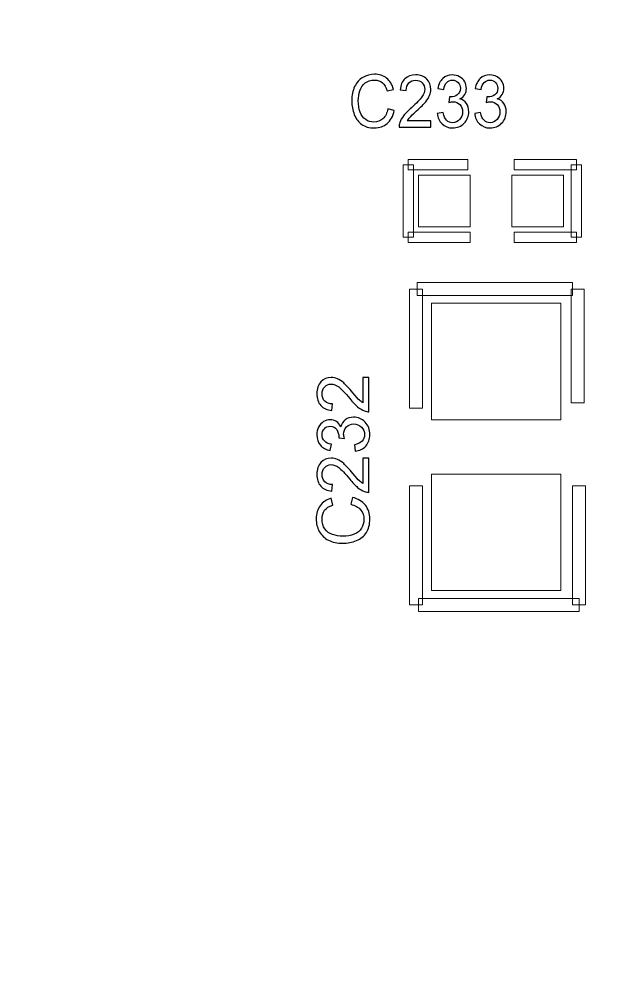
# Model space of a CAD drawing. Header units: millimetres. Extents: x -86 to 67, y -55 to 52.
# Drawn here: x -51.75 to -46.05, y 2.49 to 11.98 of the extents above; entities that cross this region are included whole.
import ezdxf

# ---------------------------------------------------------------- set-up
doc = ezdxf.new("R2010")
doc.units = ezdxf.units.MM
doc.header["$MEASUREMENT"] = 0
for name, color, linetype in [('BG_OUTLINE', 7, 'Continuous'), ('PG_SILKSCREEN_TOP', 7, 'Continuous'), ('PIN_TOP', 7, 'Continuous'), ('RD_SILKSCREEN_TOP', 7, 'Continuous')]:
    doc.layers.add(name, color=color, linetype=linetype)

msp = doc.modelspace()

# ---------------------------------------------------------------- linework, layer by layer
at = {"layer": 'BG_OUTLINE', "color": 3, "lineweight": 9}
msp.add_open_spline([(-60.0926, 34.7331), (-60.0926, 34.7331), (63.7724, 34.7331), (63.7724, 34.7331), (63.7724, 34.7331), (64.585, 34.7336), (65.3646, 34.4113), (65.9396, 33.837), (65.9396, 33.837), (66.5146, 33.2627), (66.8379, 32.4797), (66.8384, 31.667), (66.8384, 31.667), (66.8384, 31.667), (66.8412, -52.28), (66.8412, -52.28), (66.8412, -52.28), (66.8412, -52.28), (66.8384, -52.1933), (66.8384, -52.1933), (66.8384, -52.1933), (66.8389, -53.006), (66.5166, -53.7856), (65.9424, -54.3606), (65.9424, -54.3606), (65.3681, -54.9356), (64.585, -55.2589), (63.7724, -55.2594), (63.7724, -55.2594), (63.7724, -55.2594), (-60.1869, -55.2594), (-60.1869, -55.2594), (-60.1869, -55.2594), (-60.1869, -55.2594), (-60.0853, -55.2518), (-60.0853, -55.2518), (-60.0853, -55.2518), (-60.8979, -55.2523), (-61.6775, -54.9299), (-62.2525, -54.3557), (-62.2525, -54.3557), (-62.8275, -53.7814), (-63.1508, -52.9984), (-63.1513, -52.1857), (-63.1513, -52.1857), (-63.1513, -52.1857), (-63.1587, 31.667), (-63.1587, 31.667), (-63.1587, 31.667), (-63.1592, 32.4797), (-62.8369, 33.2593), (-62.2626, 33.8343), (-62.2626, 33.8343), (-61.6883, 34.4093), (-60.9053, 34.7326), (-60.0926, 34.7331)], degree=3, knots=[0, 0, 0, 0, 0.071429, 0.071429, 0.071429, 0.071429, 0.142857, 0.142857, 0.142857, 0.142857, 0.214286, 0.214286, 0.214286, 0.214286, 0.285714, 0.285714, 0.285714, 0.285714, 0.357143, 0.357143, 0.357143, 0.357143, 0.428571, 0.428571, 0.428571, 0.428571, 0.5, 0.5, 0.5, 0.5, 0.571429, 0.571429, 0.571429, 0.571429, 0.642857, 0.642857, 0.642857, 0.642857, 0.714286, 0.714286, 0.714286, 0.714286, 0.785714, 0.785714, 0.785714, 0.785714, 0.857143, 0.857143, 0.857143, 0.857143, 0.928571, 0.928571, 0.928571, 0.928571, 1, 1, 1, 1], dxfattribs=at)
at = {"layer": 'PG_SILKSCREEN_TOP', "color": 6, "lineweight": 9}
for points in [[(-47.8831, 9.8434), (-47.8831, 9.8434), (-47.9847, 9.8434), (-47.9847, 9.8434), (-47.9847, 9.8434), (-47.9847, 9.8434), (-47.9847, 10.5546), (-47.9847, 10.5546), (-47.9847, 10.5546), (-47.9847, 10.5546), (-47.8831, 10.5546), (-47.8831, 10.5546), (-47.8831, 10.5546), (-47.8831, 10.5546), (-47.8831, 9.8434), (-47.8831, 9.8434)], [(-47.9339, 10.5038), (-47.9339, 10.5038), (-47.9339, 10.6054), (-47.9339, 10.6054), (-47.9339, 10.6054), (-47.9339, 10.6054), (-47.3497, 10.6054), (-47.3497, 10.6054), (-47.3497, 10.6054), (-47.3497, 10.6054), (-47.3497, 10.5038), (-47.3497, 10.5038), (-47.3497, 10.5038), (-47.3497, 10.5038), (-47.9339, 10.5038), (-47.9339, 10.5038)], [(-46.2829, 10.6054), (-46.2829, 10.6054), (-46.2829, 10.5038), (-46.2829, 10.5038), (-46.2829, 10.5038), (-46.2829, 10.5038), (-46.8925, 10.5038), (-46.8925, 10.5038), (-46.8925, 10.5038), (-46.8925, 10.5038), (-46.8925, 10.6054), (-46.8925, 10.6054), (-46.8925, 10.6054), (-46.8925, 10.6054), (-46.2829, 10.6054), (-46.2829, 10.6054)], [(-46.2321, 9.8434), (-46.2321, 9.8434), (-46.3337, 9.8434), (-46.3337, 9.8434), (-46.3337, 9.8434), (-46.3337, 9.8434), (-46.3337, 10.5546), (-46.3337, 10.5546), (-46.3337, 10.5546), (-46.3337, 10.5546), (-46.2321, 10.5546), (-46.2321, 10.5546), (-46.2321, 10.5546), (-46.2321, 10.5546), (-46.2321, 9.8434), (-46.2321, 9.8434)], [(-47.3243, 9.8942), (-47.3243, 9.8942), (-47.3243, 9.7926), (-47.3243, 9.7926), (-47.3243, 9.7926), (-47.3243, 9.7926), (-47.9339, 9.7926), (-47.9339, 9.7926), (-47.9339, 9.7926), (-47.9339, 9.7926), (-47.9339, 9.8942), (-47.9339, 9.8942), (-47.9339, 9.8942), (-47.9339, 9.8942), (-47.3243, 9.8942), (-47.3243, 9.8942)], [(-46.2829, 9.8942), (-46.2829, 9.8942), (-46.2829, 9.7926), (-46.2829, 9.7926), (-46.2829, 9.7926), (-46.2829, 9.7926), (-46.8925, 9.7926), (-46.8925, 9.7926), (-46.8925, 9.7926), (-46.8925, 9.7926), (-46.8925, 9.8942), (-46.8925, 9.8942), (-46.8925, 9.8942), (-46.8925, 9.8942), (-46.2829, 9.8942), (-46.2829, 9.8942)], [(-46.321, 9.3989), (-46.321, 9.3989), (-46.321, 9.2719), (-46.321, 9.2719), (-46.321, 9.2719), (-46.321, 9.2719), (-47.845, 9.2719), (-47.845, 9.2719), (-47.845, 9.2719), (-47.845, 9.2719), (-47.845, 9.3989), (-47.845, 9.3989), (-47.845, 9.3989), (-47.845, 9.3989), (-46.321, 9.3989), (-46.321, 9.3989)], [(-47.9212, 9.3354), (-47.9212, 9.3354), (-47.7942, 9.3354), (-47.7942, 9.3354), (-47.7942, 9.3354), (-47.7942, 9.3354), (-47.7942, 8.167), (-47.7942, 8.167), (-47.7942, 8.167), (-47.7942, 8.167), (-47.9212, 8.167), (-47.9212, 8.167), (-47.9212, 8.167), (-47.9212, 8.167), (-47.9212, 9.3354), (-47.9212, 9.3354)], [(-46.2067, 8.2178), (-46.2067, 8.2178), (-46.3337, 8.2178), (-46.3337, 8.2178), (-46.3337, 8.2178), (-46.3337, 8.2178), (-46.3337, 9.3354), (-46.3337, 9.3354), (-46.3337, 9.3354), (-46.3337, 9.3354), (-46.2067, 9.3354), (-46.2067, 9.3354), (-46.2067, 9.3354), (-46.2067, 9.3354), (-46.2067, 8.2178), (-46.2067, 8.2178)], [(-47.7942, 6.2366), (-47.7942, 6.2366), (-47.9212, 6.2366), (-47.9212, 6.2366), (-47.9212, 6.2366), (-47.9212, 6.2366), (-47.9212, 7.405), (-47.9212, 7.405), (-47.9212, 7.405), (-47.9212, 7.405), (-47.7942, 7.405), (-47.7942, 7.405), (-47.7942, 7.405), (-47.7942, 7.405), (-47.7942, 6.2366), (-47.7942, 6.2366)], [(-46.321, 7.405), (-46.321, 7.405), (-46.194, 7.405), (-46.194, 7.405), (-46.194, 7.405), (-46.194, 7.405), (-46.194, 6.2366), (-46.194, 6.2366), (-46.194, 6.2366), (-46.194, 6.2366), (-46.321, 6.2366), (-46.321, 6.2366), (-46.321, 6.2366), (-46.321, 6.2366), (-46.321, 7.405), (-46.321, 7.405)], [(-46.2575, 6.3001), (-46.2575, 6.3001), (-46.2575, 6.1731), (-46.2575, 6.1731), (-46.2575, 6.1731), (-46.2575, 6.1731), (-47.8323, 6.1731), (-47.8323, 6.1731), (-47.8323, 6.1731), (-47.8323, 6.1731), (-47.8323, 6.3001), (-47.8323, 6.3001), (-47.8323, 6.3001), (-47.8323, 6.3001), (-46.2575, 6.3001), (-46.2575, 6.3001)]]:
    msp.add_open_spline(points, degree=3, knots=[0, 0, 0, 0, 0.25, 0.25, 0.25, 0.25, 0.5, 0.5, 0.5, 0.5, 0.75, 0.75, 0.75, 0.75, 1, 1, 1, 1], dxfattribs=at)
at = {"layer": 'PIN_TOP', "lineweight": 9}
for points in [[(-47.3243, 10.453), (-47.3243, 10.453), (-47.3243, 9.945), (-47.3243, 9.945), (-47.3243, 9.945), (-47.3243, 9.945), (-47.8323, 9.945), (-47.8323, 9.945), (-47.8323, 9.945), (-47.8323, 9.945), (-47.8323, 10.453), (-47.8323, 10.453), (-47.8323, 10.453), (-47.8323, 10.453), (-47.3243, 10.453), (-47.3243, 10.453)], [(-46.4099, 10.453), (-46.4099, 10.453), (-46.4099, 9.945), (-46.4099, 9.945), (-46.4099, 9.945), (-46.4099, 9.945), (-46.9179, 9.945), (-46.9179, 9.945), (-46.9179, 9.945), (-46.9179, 9.945), (-46.9179, 10.453), (-46.9179, 10.453), (-46.9179, 10.453), (-46.9179, 10.453), (-46.4099, 10.453), (-46.4099, 10.453)], [(-47.7053, 9.1957), (-47.7053, 9.1957), (-46.4353, 9.1957), (-46.4353, 9.1957), (-46.4353, 9.1957), (-46.4353, 9.1957), (-46.4353, 8.0527), (-46.4353, 8.0527), (-46.4353, 8.0527), (-46.4353, 8.0527), (-47.7053, 8.0527), (-47.7053, 8.0527), (-47.7053, 8.0527), (-47.7053, 8.0527), (-47.7053, 9.1957), (-47.7053, 9.1957)], [(-47.7053, 7.5193), (-47.7053, 7.5193), (-46.4353, 7.5193), (-46.4353, 7.5193), (-46.4353, 7.5193), (-46.4353, 7.5193), (-46.4353, 6.3763), (-46.4353, 6.3763), (-46.4353, 6.3763), (-46.4353, 6.3763), (-47.7053, 6.3763), (-47.7053, 6.3763), (-47.7053, 6.3763), (-47.7053, 6.3763), (-47.7053, 7.5193), (-47.7053, 7.5193)]]:
    msp.add_open_spline(points, degree=3, knots=[0, 0, 0, 0, 0.25, 0.25, 0.25, 0.25, 0.5, 0.5, 0.5, 0.5, 0.75, 0.75, 0.75, 0.75, 1, 1, 1, 1], dxfattribs=at)
at = {"layer": 'RD_SILKSCREEN_TOP', "color": 8}
for points, knots in [([(-48.1325, 11.1029), (-48.1325, 11.1029), (-48.0699, 11.0858), (-48.0699, 11.0858), (-48.0699, 11.0858), (-48.083, 11.0306), (-48.1067, 10.9884), (-48.1406, 10.9592), (-48.1406, 10.9592), (-48.1747, 10.9302), (-48.2164, 10.9157), (-48.2657, 10.9157), (-48.2657, 10.9157), (-48.3166, 10.9157), (-48.358, 10.9269), (-48.39, 10.9492), (-48.39, 10.9492), (-48.4219, 10.9716), (-48.4462, 11.0039), (-48.4629, 11.0463), (-48.4629, 11.0463), (-48.4795, 11.0887), (-48.4878, 11.1342), (-48.4878, 11.1828), (-48.4878, 11.1828), (-48.4878, 11.2358), (-48.4785, 11.282), (-48.4596, 11.3215), (-48.4596, 11.3215), (-48.4408, 11.361), (-48.414, 11.3909), (-48.3793, 11.4115), (-48.3793, 11.4115), (-48.3446, 11.432), (-48.3064, 11.4422), (-48.2647, 11.4422), (-48.2647, 11.4422), (-48.2173, 11.4422), (-48.1776, 11.4292), (-48.1454, 11.4033), (-48.1454, 11.4033), (-48.1132, 11.3773), (-48.0907, 11.3409), (-48.0781, 11.2939), (-48.0781, 11.2939), (-48.0781, 11.2939), (-48.1395, 11.2782), (-48.1395, 11.2782), (-48.1395, 11.2782), (-48.1506, 11.3153), (-48.1664, 11.3422), (-48.1873, 11.3592), (-48.1873, 11.3592), (-48.2081, 11.3761), (-48.2343, 11.3845), (-48.266, 11.3845), (-48.266, 11.3845), (-48.3023, 11.3845), (-48.3326, 11.3752), (-48.357, 11.3565), (-48.357, 11.3565), (-48.3815, 11.3376), (-48.3986, 11.3125), (-48.4084, 11.2808), (-48.4084, 11.2808), (-48.4184, 11.2493), (-48.4233, 11.2167), (-48.4233, 11.1832), (-48.4233, 11.1832), (-48.4233, 11.1398), (-48.4174, 11.1021), (-48.4058, 11.0697), (-48.4058, 11.0697), (-48.394, 11.0375), (-48.3758, 11.0133), (-48.3511, 10.9973), (-48.3511, 10.9973), (-48.3264, 10.9813), (-48.2996, 10.9734), (-48.2707, 10.9734), (-48.2707, 10.9734), (-48.2357, 10.9734), (-48.2061, 10.9843), (-48.1818, 11.006), (-48.1818, 11.006), (-48.1574, 11.0278), (-48.1411, 11.0601), (-48.1325, 11.1029)], [0, 0, 0, 0, 0.045455, 0.045455, 0.045455, 0.045455, 0.090909, 0.090909, 0.090909, 0.090909, 0.136364, 0.136364, 0.136364, 0.136364, 0.181818, 0.181818, 0.181818, 0.181818, 0.227273, 0.227273, 0.227273, 0.227273, 0.272727, 0.272727, 0.272727, 0.272727, 0.318182, 0.318182, 0.318182, 0.318182, 0.363636, 0.363636, 0.363636, 0.363636, 0.409091, 0.409091, 0.409091, 0.409091, 0.454545, 0.454545, 0.454545, 0.454545, 0.5, 0.5, 0.5, 0.5, 0.545455, 0.545455, 0.545455, 0.545455, 0.590909, 0.590909, 0.590909, 0.590909, 0.636364, 0.636364, 0.636364, 0.636364, 0.681818, 0.681818, 0.681818, 0.681818, 0.727273, 0.727273, 0.727273, 0.727273, 0.772727, 0.772727, 0.772727, 0.772727, 0.818182, 0.818182, 0.818182, 0.818182, 0.863636, 0.863636, 0.863636, 0.863636, 0.909091, 0.909091, 0.909091, 0.909091, 0.954545, 0.954545, 0.954545, 0.954545, 1, 1, 1, 1]), ([(-47.7113, 10.9845), (-47.7113, 10.9845), (-47.7113, 10.9244), (-47.7113, 10.9244), (-47.7113, 10.9244), (-47.7113, 10.9244), (-48.0237, 10.9244), (-48.0237, 10.9244), (-48.0237, 10.9244), (-48.0242, 10.9395), (-48.022, 10.9539), (-48.0171, 10.9678), (-48.0171, 10.9678), (-48.0092, 10.9908), (-47.9964, 11.0133), (-47.9789, 11.0356), (-47.9789, 11.0356), (-47.9613, 11.0577), (-47.9359, 11.0835), (-47.9029, 11.1126), (-47.9029, 11.1126), (-47.8515, 11.158), (-47.8168, 11.1939), (-47.7987, 11.2205), (-47.7987, 11.2205), (-47.7806, 11.2469), (-47.7716, 11.2721), (-47.7716, 11.2956), (-47.7716, 11.2956), (-47.7716, 11.3204), (-47.7799, 11.3413), (-47.7962, 11.3584), (-47.7962, 11.3584), (-47.8128, 11.3753), (-47.8342, 11.3838), (-47.8607, 11.3838), (-47.8607, 11.3838), (-47.8886, 11.3838), (-47.9109, 11.3748), (-47.9276, 11.3567), (-47.9276, 11.3567), (-47.9445, 11.3387), (-47.953, 11.3137), (-47.9532, 11.2818), (-47.9532, 11.2818), (-47.9532, 11.2818), (-48.0129, 11.2883), (-48.0129, 11.2883), (-48.0129, 11.2883), (-48.0088, 11.3363), (-47.9934, 11.3728), (-47.9667, 11.3979), (-47.9667, 11.3979), (-47.9401, 11.4231), (-47.9042, 11.4356), (-47.8593, 11.4356), (-47.8593, 11.4356), (-47.814, 11.4356), (-47.7781, 11.422), (-47.7517, 11.395), (-47.7517, 11.395), (-47.7251, 11.3678), (-47.7119, 11.3343), (-47.7119, 11.2942), (-47.7119, 11.2942), (-47.7119, 11.2738), (-47.7158, 11.2538), (-47.7236, 11.2341), (-47.7236, 11.2341), (-47.7313, 11.2145), (-47.7442, 11.1937), (-47.7622, 11.172), (-47.7622, 11.172), (-47.7801, 11.1502), (-47.8099, 11.1203), (-47.8516, 11.0824), (-47.8516, 11.0824), (-47.8864, 11.0509), (-47.9088, 11.0295), (-47.9186, 11.0183), (-47.9186, 11.0183), (-47.9286, 11.0071), (-47.9367, 10.9959), (-47.9432, 10.9845), (-47.9432, 10.9845), (-47.9432, 10.9845), (-47.7113, 10.9845), (-47.7113, 10.9845)], [0, 0, 0, 0, 0.045455, 0.045455, 0.045455, 0.045455, 0.090909, 0.090909, 0.090909, 0.090909, 0.136364, 0.136364, 0.136364, 0.136364, 0.181818, 0.181818, 0.181818, 0.181818, 0.227273, 0.227273, 0.227273, 0.227273, 0.272727, 0.272727, 0.272727, 0.272727, 0.318182, 0.318182, 0.318182, 0.318182, 0.363636, 0.363636, 0.363636, 0.363636, 0.409091, 0.409091, 0.409091, 0.409091, 0.454545, 0.454545, 0.454545, 0.454545, 0.5, 0.5, 0.5, 0.5, 0.545455, 0.545455, 0.545455, 0.545455, 0.590909, 0.590909, 0.590909, 0.590909, 0.636364, 0.636364, 0.636364, 0.636364, 0.681818, 0.681818, 0.681818, 0.681818, 0.727273, 0.727273, 0.727273, 0.727273, 0.772727, 0.772727, 0.772727, 0.772727, 0.818182, 0.818182, 0.818182, 0.818182, 0.863636, 0.863636, 0.863636, 0.863636, 0.909091, 0.909091, 0.909091, 0.909091, 0.954545, 0.954545, 0.954545, 0.954545, 1, 1, 1, 1]), ([(-47.6487, 11.0588), (-47.6487, 11.0588), (-47.5908, 11.0671), (-47.5908, 11.0671), (-47.5908, 11.0671), (-47.584, 11.0317), (-47.5727, 11.0062), (-47.5567, 10.9905), (-47.5567, 10.9905), (-47.5407, 10.9749), (-47.5212, 10.9671), (-47.4982, 10.9671), (-47.4982, 10.9671), (-47.4709, 10.9671), (-47.4478, 10.9773), (-47.4289, 10.9977), (-47.4289, 10.9977), (-47.4103, 11.018), (-47.4008, 11.0433), (-47.4008, 11.0734), (-47.4008, 11.0734), (-47.4008, 11.1021), (-47.4094, 11.1258), (-47.4269, 11.1444), (-47.4269, 11.1444), (-47.4444, 11.163), (-47.4665, 11.1724), (-47.4934, 11.1724), (-47.4934, 11.1724), (-47.5043, 11.1724), (-47.518, 11.17), (-47.5343, 11.1654), (-47.5343, 11.1654), (-47.5343, 11.1654), (-47.5278, 11.2203), (-47.5278, 11.2203), (-47.5278, 11.2203), (-47.5239, 11.2198), (-47.5209, 11.2195), (-47.5185, 11.2195), (-47.5185, 11.2195), (-47.4938, 11.2195), (-47.4716, 11.2265), (-47.4518, 11.2404), (-47.4518, 11.2404), (-47.4319, 11.2543), (-47.4221, 11.2757), (-47.4221, 11.3047), (-47.4221, 11.3047), (-47.4221, 11.3275), (-47.4293, 11.3466), (-47.4437, 11.3616), (-47.4437, 11.3616), (-47.4581, 11.3766), (-47.4768, 11.3842), (-47.4995, 11.3842), (-47.4995, 11.3842), (-47.5221, 11.3842), (-47.5409, 11.3765), (-47.5559, 11.3613), (-47.5559, 11.3613), (-47.5709, 11.346), (-47.5807, 11.323), (-47.5849, 11.2924), (-47.5849, 11.2924), (-47.5849, 11.2924), (-47.6429, 11.3036), (-47.6429, 11.3036), (-47.6429, 11.3036), (-47.6359, 11.3455), (-47.6197, 11.378), (-47.5946, 11.401), (-47.5946, 11.401), (-47.5694, 11.424), (-47.5381, 11.4356), (-47.5007, 11.4356), (-47.5007, 11.4356), (-47.475, 11.4356), (-47.4512, 11.4296), (-47.4295, 11.4177), (-47.4295, 11.4177), (-47.4079, 11.4058), (-47.3912, 11.3895), (-47.3796, 11.3689), (-47.3796, 11.3689), (-47.3682, 11.3483), (-47.3624, 11.3265), (-47.3624, 11.3032), (-47.3624, 11.3032), (-47.3624, 11.2813), (-47.3678, 11.2613), (-47.3789, 11.2431), (-47.3789, 11.2431), (-47.3899, 11.2251), (-47.4061, 11.2108), (-47.4276, 11.2001), (-47.4276, 11.2001), (-47.3996, 11.1932), (-47.3779, 11.1788), (-47.3624, 11.1568), (-47.3624, 11.1568), (-47.347, 11.135), (-47.3392, 11.1077), (-47.3392, 11.0748), (-47.3392, 11.0748), (-47.3392, 11.0304), (-47.3542, 10.9927), (-47.3844, 10.9617), (-47.3844, 10.9617), (-47.4145, 10.9308), (-47.4525, 10.9154), (-47.4985, 10.9154), (-47.4985, 10.9154), (-47.54, 10.9154), (-47.5745, 10.9287), (-47.6018, 10.9553), (-47.6018, 10.9553), (-47.6292, 10.9819), (-47.6449, 11.0164), (-47.6487, 11.0588)], [0, 0, 0, 0, 0.033333, 0.033333, 0.033333, 0.033333, 0.066667, 0.066667, 0.066667, 0.066667, 0.1, 0.1, 0.1, 0.1, 0.133333, 0.133333, 0.133333, 0.133333, 0.166667, 0.166667, 0.166667, 0.166667, 0.2, 0.2, 0.2, 0.2, 0.233333, 0.233333, 0.233333, 0.233333, 0.266667, 0.266667, 0.266667, 0.266667, 0.3, 0.3, 0.3, 0.3, 0.333333, 0.333333, 0.333333, 0.333333, 0.366667, 0.366667, 0.366667, 0.366667, 0.4, 0.4, 0.4, 0.4, 0.433333, 0.433333, 0.433333, 0.433333, 0.466667, 0.466667, 0.466667, 0.466667, 0.5, 0.5, 0.5, 0.5, 0.533333, 0.533333, 0.533333, 0.533333, 0.566667, 0.566667, 0.566667, 0.566667, 0.6, 0.6, 0.6, 0.6, 0.633333, 0.633333, 0.633333, 0.633333, 0.666667, 0.666667, 0.666667, 0.666667, 0.7, 0.7, 0.7, 0.7, 0.733333, 0.733333, 0.733333, 0.733333, 0.766667, 0.766667, 0.766667, 0.766667, 0.8, 0.8, 0.8, 0.8, 0.833333, 0.833333, 0.833333, 0.833333, 0.866667, 0.866667, 0.866667, 0.866667, 0.9, 0.9, 0.9, 0.9, 0.933333, 0.933333, 0.933333, 0.933333, 0.966667, 0.966667, 0.966667, 0.966667, 1, 1, 1, 1]), ([(-47.2815, 11.0588), (-47.2815, 11.0588), (-47.2236, 11.0671), (-47.2236, 11.0671), (-47.2236, 11.0671), (-47.2168, 11.0317), (-47.2055, 11.0062), (-47.1895, 10.9905), (-47.1895, 10.9905), (-47.1735, 10.9749), (-47.154, 10.9671), (-47.131, 10.9671), (-47.131, 10.9671), (-47.1037, 10.9671), (-47.0806, 10.9773), (-47.0617, 10.9977), (-47.0617, 10.9977), (-47.0431, 11.018), (-47.0336, 11.0433), (-47.0336, 11.0734), (-47.0336, 11.0734), (-47.0336, 11.1021), (-47.0422, 11.1258), (-47.0597, 11.1444), (-47.0597, 11.1444), (-47.0772, 11.163), (-47.0993, 11.1724), (-47.1262, 11.1724), (-47.1262, 11.1724), (-47.1371, 11.1724), (-47.1508, 11.17), (-47.1671, 11.1654), (-47.1671, 11.1654), (-47.1671, 11.1654), (-47.1606, 11.2203), (-47.1606, 11.2203), (-47.1606, 11.2203), (-47.1567, 11.2198), (-47.1537, 11.2195), (-47.1513, 11.2195), (-47.1513, 11.2195), (-47.1266, 11.2195), (-47.1044, 11.2265), (-47.0846, 11.2404), (-47.0846, 11.2404), (-47.0647, 11.2543), (-47.0549, 11.2757), (-47.0549, 11.3047), (-47.0549, 11.3047), (-47.0549, 11.3275), (-47.0621, 11.3466), (-47.0765, 11.3616), (-47.0765, 11.3616), (-47.0909, 11.3766), (-47.1096, 11.3842), (-47.1323, 11.3842), (-47.1323, 11.3842), (-47.1549, 11.3842), (-47.1737, 11.3765), (-47.1887, 11.3613), (-47.1887, 11.3613), (-47.2037, 11.346), (-47.2135, 11.323), (-47.2177, 11.2924), (-47.2177, 11.2924), (-47.2177, 11.2924), (-47.2757, 11.3036), (-47.2757, 11.3036), (-47.2757, 11.3036), (-47.2687, 11.3455), (-47.2525, 11.378), (-47.2274, 11.401), (-47.2274, 11.401), (-47.2022, 11.424), (-47.1709, 11.4356), (-47.1335, 11.4356), (-47.1335, 11.4356), (-47.1078, 11.4356), (-47.084, 11.4296), (-47.0623, 11.4177), (-47.0623, 11.4177), (-47.0407, 11.4058), (-47.024, 11.3895), (-47.0124, 11.3689), (-47.0124, 11.3689), (-47.001, 11.3483), (-46.9952, 11.3265), (-46.9952, 11.3032), (-46.9952, 11.3032), (-46.9952, 11.2813), (-47.0006, 11.2613), (-47.0117, 11.2431), (-47.0117, 11.2431), (-47.0227, 11.2251), (-47.0389, 11.2108), (-47.0604, 11.2001), (-47.0604, 11.2001), (-47.0324, 11.1932), (-47.0107, 11.1788), (-46.9952, 11.1568), (-46.9952, 11.1568), (-46.9798, 11.135), (-46.972, 11.1077), (-46.972, 11.0748), (-46.972, 11.0748), (-46.972, 11.0304), (-46.987, 10.9927), (-47.0172, 10.9617), (-47.0172, 10.9617), (-47.0473, 10.9308), (-47.0853, 10.9154), (-47.1313, 10.9154), (-47.1313, 10.9154), (-47.1728, 10.9154), (-47.2073, 10.9287), (-47.2346, 10.9553), (-47.2346, 10.9553), (-47.262, 10.9819), (-47.2777, 11.0164), (-47.2815, 11.0588)], [0, 0, 0, 0, 0.033333, 0.033333, 0.033333, 0.033333, 0.066667, 0.066667, 0.066667, 0.066667, 0.1, 0.1, 0.1, 0.1, 0.133333, 0.133333, 0.133333, 0.133333, 0.166667, 0.166667, 0.166667, 0.166667, 0.2, 0.2, 0.2, 0.2, 0.233333, 0.233333, 0.233333, 0.233333, 0.266667, 0.266667, 0.266667, 0.266667, 0.3, 0.3, 0.3, 0.3, 0.333333, 0.333333, 0.333333, 0.333333, 0.366667, 0.366667, 0.366667, 0.366667, 0.4, 0.4, 0.4, 0.4, 0.433333, 0.433333, 0.433333, 0.433333, 0.466667, 0.466667, 0.466667, 0.466667, 0.5, 0.5, 0.5, 0.5, 0.533333, 0.533333, 0.533333, 0.533333, 0.566667, 0.566667, 0.566667, 0.566667, 0.6, 0.6, 0.6, 0.6, 0.633333, 0.633333, 0.633333, 0.633333, 0.666667, 0.666667, 0.666667, 0.666667, 0.7, 0.7, 0.7, 0.7, 0.733333, 0.733333, 0.733333, 0.733333, 0.766667, 0.766667, 0.766667, 0.766667, 0.8, 0.8, 0.8, 0.8, 0.833333, 0.833333, 0.833333, 0.833333, 0.866667, 0.866667, 0.866667, 0.866667, 0.9, 0.9, 0.9, 0.9, 0.933333, 0.933333, 0.933333, 0.933333, 0.966667, 0.966667, 0.966667, 0.966667, 1, 1, 1, 1]), ([(-48.3793, 8.4682), (-48.3793, 8.4682), (-48.3192, 8.4682), (-48.3192, 8.4682), (-48.3192, 8.4682), (-48.3192, 8.4682), (-48.3192, 8.1317), (-48.3192, 8.1317), (-48.3192, 8.1317), (-48.3343, 8.1312), (-48.3487, 8.1336), (-48.3626, 8.1389), (-48.3626, 8.1389), (-48.3856, 8.1474), (-48.4081, 8.1612), (-48.4304, 8.18), (-48.4304, 8.18), (-48.4525, 8.199), (-48.4783, 8.2263), (-48.5074, 8.2618), (-48.5074, 8.2618), (-48.5528, 8.3172), (-48.5887, 8.3546), (-48.6153, 8.3741), (-48.6153, 8.3741), (-48.6417, 8.3935), (-48.6669, 8.4032), (-48.6904, 8.4032), (-48.6904, 8.4032), (-48.7152, 8.4032), (-48.7361, 8.3943), (-48.7532, 8.3767), (-48.7532, 8.3767), (-48.7701, 8.3589), (-48.7786, 8.3358), (-48.7786, 8.3073), (-48.7786, 8.3073), (-48.7786, 8.2772), (-48.7696, 8.2532), (-48.7515, 8.2352), (-48.7515, 8.2352), (-48.7335, 8.217), (-48.7085, 8.2079), (-48.6766, 8.2077), (-48.6766, 8.2077), (-48.6766, 8.2077), (-48.6831, 8.1434), (-48.6831, 8.1434), (-48.6831, 8.1434), (-48.7311, 8.1478), (-48.7676, 8.1644), (-48.7927, 8.1931), (-48.7927, 8.1931), (-48.8179, 8.2218), (-48.8304, 8.2604), (-48.8304, 8.3088), (-48.8304, 8.3088), (-48.8304, 8.3576), (-48.8168, 8.3962), (-48.7898, 8.4247), (-48.7898, 8.4247), (-48.7626, 8.4533), (-48.7291, 8.4675), (-48.689, 8.4675), (-48.689, 8.4675), (-48.6686, 8.4675), (-48.6486, 8.4633), (-48.6289, 8.4549), (-48.6289, 8.4549), (-48.6093, 8.4466), (-48.5885, 8.4327), (-48.5668, 8.4134), (-48.5668, 8.4134), (-48.545, 8.3941), (-48.5151, 8.362), (-48.4772, 8.3171), (-48.4772, 8.3171), (-48.4457, 8.2796), (-48.4243, 8.2555), (-48.4131, 8.2449), (-48.4131, 8.2449), (-48.4019, 8.2342), (-48.3907, 8.2254), (-48.3793, 8.2184), (-48.3793, 8.2184), (-48.3793, 8.2184), (-48.3793, 8.4682), (-48.3793, 8.4682)], [0, 0, 0, 0, 0.045455, 0.045455, 0.045455, 0.045455, 0.090909, 0.090909, 0.090909, 0.090909, 0.136364, 0.136364, 0.136364, 0.136364, 0.181818, 0.181818, 0.181818, 0.181818, 0.227273, 0.227273, 0.227273, 0.227273, 0.272727, 0.272727, 0.272727, 0.272727, 0.318182, 0.318182, 0.318182, 0.318182, 0.363636, 0.363636, 0.363636, 0.363636, 0.409091, 0.409091, 0.409091, 0.409091, 0.454545, 0.454545, 0.454545, 0.454545, 0.5, 0.5, 0.5, 0.5, 0.545455, 0.545455, 0.545455, 0.545455, 0.590909, 0.590909, 0.590909, 0.590909, 0.636364, 0.636364, 0.636364, 0.636364, 0.681818, 0.681818, 0.681818, 0.681818, 0.727273, 0.727273, 0.727273, 0.727273, 0.772727, 0.772727, 0.772727, 0.772727, 0.818182, 0.818182, 0.818182, 0.818182, 0.863636, 0.863636, 0.863636, 0.863636, 0.909091, 0.909091, 0.909091, 0.909091, 0.954545, 0.954545, 0.954545, 0.954545, 1, 1, 1, 1]), ([(-48.4536, 7.7445), (-48.4536, 7.7445), (-48.4619, 7.8069), (-48.4619, 7.8069), (-48.4619, 7.8069), (-48.4265, 7.8142), (-48.401, 7.8264), (-48.3853, 7.8436), (-48.3853, 7.8436), (-48.3697, 7.8609), (-48.3619, 7.8819), (-48.3619, 7.9066), (-48.3619, 7.9066), (-48.3619, 7.936), (-48.3721, 7.9609), (-48.3925, 7.9812), (-48.3925, 7.9812), (-48.4128, 8.0013), (-48.4381, 8.0115), (-48.4682, 8.0115), (-48.4682, 8.0115), (-48.4969, 8.0115), (-48.5206, 8.0022), (-48.5392, 7.9834), (-48.5392, 7.9834), (-48.5578, 7.9646), (-48.5672, 7.9408), (-48.5672, 7.9118), (-48.5672, 7.9118), (-48.5672, 7.9), (-48.5648, 7.8853), (-48.5602, 7.8677), (-48.5602, 7.8677), (-48.5602, 7.8677), (-48.6151, 7.8747), (-48.6151, 7.8747), (-48.6151, 7.8747), (-48.6146, 7.8789), (-48.6143, 7.8822), (-48.6143, 7.8848), (-48.6143, 7.8848), (-48.6143, 7.9114), (-48.6213, 7.9353), (-48.6352, 7.9566), (-48.6352, 7.9566), (-48.6491, 7.978), (-48.6705, 7.9886), (-48.6995, 7.9886), (-48.6995, 7.9886), (-48.7223, 7.9886), (-48.7414, 7.9808), (-48.7564, 7.9653), (-48.7564, 7.9653), (-48.7714, 7.9498), (-48.779, 7.9297), (-48.779, 7.9052), (-48.779, 7.9052), (-48.779, 7.8809), (-48.7713, 7.8606), (-48.7561, 7.8445), (-48.7561, 7.8445), (-48.7408, 7.8283), (-48.7178, 7.8178), (-48.6872, 7.8132), (-48.6872, 7.8132), (-48.6872, 7.8132), (-48.6984, 7.7508), (-48.6984, 7.7508), (-48.6984, 7.7508), (-48.7403, 7.7583), (-48.7728, 7.7758), (-48.7958, 7.8028), (-48.7958, 7.8028), (-48.8188, 7.8299), (-48.8304, 7.8636), (-48.8304, 7.9039), (-48.8304, 7.9039), (-48.8304, 7.9316), (-48.8244, 7.9572), (-48.8125, 7.9806), (-48.8125, 7.9806), (-48.8006, 8.0039), (-48.7843, 8.0218), (-48.7637, 8.0343), (-48.7637, 8.0343), (-48.7431, 8.0466), (-48.7213, 8.0529), (-48.698, 8.0529), (-48.698, 8.0529), (-48.6761, 8.0529), (-48.6561, 8.047), (-48.6379, 8.0351), (-48.6379, 8.0351), (-48.6199, 8.0233), (-48.6056, 8.0058), (-48.5949, 7.9827), (-48.5949, 7.9827), (-48.588, 8.0128), (-48.5736, 8.0362), (-48.5516, 8.0529), (-48.5516, 8.0529), (-48.5298, 8.0695), (-48.5025, 8.0778), (-48.4696, 8.0778), (-48.4696, 8.0778), (-48.4252, 8.0778), (-48.3875, 8.0617), (-48.3565, 8.0292), (-48.3565, 8.0292), (-48.3256, 7.9968), (-48.3102, 7.9558), (-48.3102, 7.9063), (-48.3102, 7.9063), (-48.3102, 7.8616), (-48.3235, 7.8245), (-48.3501, 7.795), (-48.3501, 7.795), (-48.3767, 7.7655), (-48.4112, 7.7486), (-48.4536, 7.7445)], [0, 0, 0, 0, 0.033333, 0.033333, 0.033333, 0.033333, 0.066667, 0.066667, 0.066667, 0.066667, 0.1, 0.1, 0.1, 0.1, 0.133333, 0.133333, 0.133333, 0.133333, 0.166667, 0.166667, 0.166667, 0.166667, 0.2, 0.2, 0.2, 0.2, 0.233333, 0.233333, 0.233333, 0.233333, 0.266667, 0.266667, 0.266667, 0.266667, 0.3, 0.3, 0.3, 0.3, 0.333333, 0.333333, 0.333333, 0.333333, 0.366667, 0.366667, 0.366667, 0.366667, 0.4, 0.4, 0.4, 0.4, 0.433333, 0.433333, 0.433333, 0.433333, 0.466667, 0.466667, 0.466667, 0.466667, 0.5, 0.5, 0.5, 0.5, 0.533333, 0.533333, 0.533333, 0.533333, 0.566667, 0.566667, 0.566667, 0.566667, 0.6, 0.6, 0.6, 0.6, 0.633333, 0.633333, 0.633333, 0.633333, 0.666667, 0.666667, 0.666667, 0.666667, 0.7, 0.7, 0.7, 0.7, 0.733333, 0.733333, 0.733333, 0.733333, 0.766667, 0.766667, 0.766667, 0.766667, 0.8, 0.8, 0.8, 0.8, 0.833333, 0.833333, 0.833333, 0.833333, 0.866667, 0.866667, 0.866667, 0.866667, 0.9, 0.9, 0.9, 0.9, 0.933333, 0.933333, 0.933333, 0.933333, 0.966667, 0.966667, 0.966667, 0.966667, 1, 1, 1, 1]), ([(-48.3793, 7.6772), (-48.3793, 7.6772), (-48.3192, 7.6772), (-48.3192, 7.6772), (-48.3192, 7.6772), (-48.3192, 7.6772), (-48.3192, 7.3407), (-48.3192, 7.3407), (-48.3192, 7.3407), (-48.3343, 7.3402), (-48.3487, 7.3426), (-48.3626, 7.3479), (-48.3626, 7.3479), (-48.3856, 7.3564), (-48.4081, 7.3702), (-48.4304, 7.389), (-48.4304, 7.389), (-48.4525, 7.408), (-48.4783, 7.4353), (-48.5074, 7.4708), (-48.5074, 7.4708), (-48.5528, 7.5262), (-48.5887, 7.5636), (-48.6153, 7.5831), (-48.6153, 7.5831), (-48.6417, 7.6025), (-48.6669, 7.6122), (-48.6904, 7.6122), (-48.6904, 7.6122), (-48.7152, 7.6122), (-48.7361, 7.6033), (-48.7532, 7.5857), (-48.7532, 7.5857), (-48.7701, 7.5679), (-48.7786, 7.5448), (-48.7786, 7.5163), (-48.7786, 7.5163), (-48.7786, 7.4862), (-48.7696, 7.4622), (-48.7515, 7.4442), (-48.7515, 7.4442), (-48.7335, 7.426), (-48.7085, 7.4169), (-48.6766, 7.4167), (-48.6766, 7.4167), (-48.6766, 7.4167), (-48.6831, 7.3524), (-48.6831, 7.3524), (-48.6831, 7.3524), (-48.7311, 7.3568), (-48.7676, 7.3734), (-48.7927, 7.4021), (-48.7927, 7.4021), (-48.8179, 7.4308), (-48.8304, 7.4694), (-48.8304, 7.5178), (-48.8304, 7.5178), (-48.8304, 7.5666), (-48.8168, 7.6052), (-48.7898, 7.6337), (-48.7898, 7.6337), (-48.7626, 7.6623), (-48.7291, 7.6765), (-48.689, 7.6765), (-48.689, 7.6765), (-48.6686, 7.6765), (-48.6486, 7.6723), (-48.6289, 7.6639), (-48.6289, 7.6639), (-48.6093, 7.6556), (-48.5885, 7.6417), (-48.5668, 7.6224), (-48.5668, 7.6224), (-48.545, 7.6031), (-48.5151, 7.571), (-48.4772, 7.5261), (-48.4772, 7.5261), (-48.4457, 7.4886), (-48.4243, 7.4645), (-48.4131, 7.4539), (-48.4131, 7.4539), (-48.4019, 7.4432), (-48.3907, 7.4344), (-48.3793, 7.4274), (-48.3793, 7.4274), (-48.3793, 7.4274), (-48.3793, 7.6772), (-48.3793, 7.6772)], [0, 0, 0, 0, 0.045455, 0.045455, 0.045455, 0.045455, 0.090909, 0.090909, 0.090909, 0.090909, 0.136364, 0.136364, 0.136364, 0.136364, 0.181818, 0.181818, 0.181818, 0.181818, 0.227273, 0.227273, 0.227273, 0.227273, 0.272727, 0.272727, 0.272727, 0.272727, 0.318182, 0.318182, 0.318182, 0.318182, 0.363636, 0.363636, 0.363636, 0.363636, 0.409091, 0.409091, 0.409091, 0.409091, 0.454545, 0.454545, 0.454545, 0.454545, 0.5, 0.5, 0.5, 0.5, 0.545455, 0.545455, 0.545455, 0.545455, 0.590909, 0.590909, 0.590909, 0.590909, 0.636364, 0.636364, 0.636364, 0.636364, 0.681818, 0.681818, 0.681818, 0.681818, 0.727273, 0.727273, 0.727273, 0.727273, 0.772727, 0.772727, 0.772727, 0.772727, 0.818182, 0.818182, 0.818182, 0.818182, 0.863636, 0.863636, 0.863636, 0.863636, 0.909091, 0.909091, 0.909091, 0.909091, 0.954545, 0.954545, 0.954545, 0.954545, 1, 1, 1, 1]), ([(-48.4977, 7.2236), (-48.4977, 7.2236), (-48.4806, 7.291), (-48.4806, 7.291), (-48.4806, 7.291), (-48.4254, 7.2769), (-48.3832, 7.2514), (-48.354, 7.2148), (-48.354, 7.2148), (-48.325, 7.1781), (-48.3105, 7.1332), (-48.3105, 7.0801), (-48.3105, 7.0801), (-48.3105, 7.0253), (-48.3217, 6.9807), (-48.344, 6.9463), (-48.344, 6.9463), (-48.3664, 6.9119), (-48.3987, 6.8857), (-48.4411, 6.8678), (-48.4411, 6.8678), (-48.4835, 6.8499), (-48.529, 6.8409), (-48.5776, 6.8409), (-48.5776, 6.8409), (-48.6306, 6.8409), (-48.6768, 6.851), (-48.7163, 6.8713), (-48.7163, 6.8713), (-48.7558, 6.8916), (-48.7857, 6.9204), (-48.8063, 6.9578), (-48.8063, 6.9578), (-48.8268, 6.9952), (-48.837, 7.0363), (-48.837, 7.0812), (-48.837, 7.0812), (-48.837, 7.1322), (-48.824, 7.175), (-48.7981, 7.2097), (-48.7981, 7.2097), (-48.7721, 7.2444), (-48.7357, 7.2686), (-48.6887, 7.2822), (-48.6887, 7.2822), (-48.6887, 7.2822), (-48.673, 7.216), (-48.673, 7.216), (-48.673, 7.216), (-48.7101, 7.2041), (-48.737, 7.1871), (-48.754, 7.1645), (-48.754, 7.1645), (-48.7709, 7.1421), (-48.7793, 7.1139), (-48.7793, 7.0798), (-48.7793, 7.0798), (-48.7793, 7.0407), (-48.77, 7.0081), (-48.7513, 6.9818), (-48.7513, 6.9818), (-48.7324, 6.9554), (-48.7073, 6.937), (-48.6756, 6.9264), (-48.6756, 6.9264), (-48.6441, 6.9157), (-48.6115, 6.9104), (-48.578, 6.9104), (-48.578, 6.9104), (-48.5346, 6.9104), (-48.4969, 6.9167), (-48.4645, 6.9292), (-48.4645, 6.9292), (-48.4323, 6.9419), (-48.4081, 6.9615), (-48.3921, 6.9882), (-48.3921, 6.9882), (-48.3761, 7.0148), (-48.3682, 7.0436), (-48.3682, 7.0747), (-48.3682, 7.0747), (-48.3682, 7.1124), (-48.3791, 7.1443), (-48.4008, 7.1705), (-48.4008, 7.1705), (-48.4226, 7.1967), (-48.4549, 7.2143), (-48.4977, 7.2236)], [0, 0, 0, 0, 0.045455, 0.045455, 0.045455, 0.045455, 0.090909, 0.090909, 0.090909, 0.090909, 0.136364, 0.136364, 0.136364, 0.136364, 0.181818, 0.181818, 0.181818, 0.181818, 0.227273, 0.227273, 0.227273, 0.227273, 0.272727, 0.272727, 0.272727, 0.272727, 0.318182, 0.318182, 0.318182, 0.318182, 0.363636, 0.363636, 0.363636, 0.363636, 0.409091, 0.409091, 0.409091, 0.409091, 0.454545, 0.454545, 0.454545, 0.454545, 0.5, 0.5, 0.5, 0.5, 0.545455, 0.545455, 0.545455, 0.545455, 0.590909, 0.590909, 0.590909, 0.590909, 0.636364, 0.636364, 0.636364, 0.636364, 0.681818, 0.681818, 0.681818, 0.681818, 0.727273, 0.727273, 0.727273, 0.727273, 0.772727, 0.772727, 0.772727, 0.772727, 0.818182, 0.818182, 0.818182, 0.818182, 0.863636, 0.863636, 0.863636, 0.863636, 0.909091, 0.909091, 0.909091, 0.909091, 0.954545, 0.954545, 0.954545, 0.954545, 1, 1, 1, 1])]:
    msp.add_open_spline(points, degree=3, knots=knots, dxfattribs=at)

doc.saveas('drawing.dxf')
